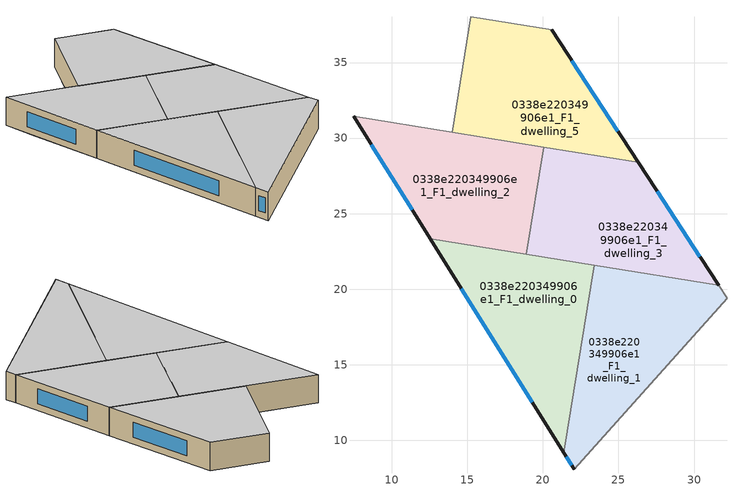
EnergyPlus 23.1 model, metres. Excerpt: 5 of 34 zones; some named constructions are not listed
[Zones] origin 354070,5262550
0338e220349906e1_F1_dwelling_0
 floor to 0338e220349906e1_F0_dwelling_9 (EU_floor_Construction): 23.39,21.58 22.97,18.95 17.72,15.05 13.59,21.66 15.26,22.9 z3
 floor to 0338e220349906e1_F0_dwelling_10 (EU_floor_Construction): 15.26,22.9 13.59,21.66 12.54,23.34 z3
 floor to 0338e220349906e1_F0_dwelling_8 (EU_floor_Construction): 22.97,18.95 21.39,9.19 17.72,15.05 z3
 wall outside (EU_wall_Construction): 12.53,23.34 21.39,9.19 z3:6
 wall to 0338e220349906e1_F1_dwelling_1 (EU_wall_Construction): 21.39,9.19 23.39,21.58 z3:6
 wall to 0338e220349906e1_F1_dwelling_2 (EU_wall_Construction): 18.91,22.31 12.53,23.34 z3:6
 wall to 0338e220349906e1_F1_dwelling_3 (EU_wall_Construction): 23.39,21.58 18.91,22.31 z3:6
 window (EU_Window_Construction): 14.61,20.02 19.31,12.51 z3.7:5.3
 ceiling to 0338e220349906e1_F2_dwelling_0 (EU_floor_Construction): 21.39,9.19 23.39,21.58 12.53,23.34 z6
0338e220349906e1_F1_dwelling_1
 floor to 0338e220349906e1_F0_dwelling_8 (EU_floor_Construction): 24.51,20.09 28.27,15.04 22.07,8.09 21.39,9.19 22.97,18.95 z3
 floor to 0338e220349906e1_F0_dwelling_4 (EU_floor_Construction): 31.63,20.25 32.18,19.42 28.27,15.04 23.41,21.58 z3
 floor to 0338e220349906e1_F0_dwelling_9 (EU_floor_Construction): 23.41,21.58 24.51,20.09 22.97,18.95 23.39,21.58 z3
 wall outside (EU_wall_Construction): 21.39,9.19 22.07,8.09 z3:6
 wall adiabatic (EU_wall_Construction): 22.07,8.09 32.18,19.42 31.63,20.25 z3:6
 wall to 0338e220349906e1_F1_dwelling_3 (EU_wall_Construction): 31.63,20.25 23.39,21.58 z3:6
 window (EU_Window_Construction): 21.55,8.93 21.91,8.35 z3.7:5.3
 ceiling to 0338e220349906e1_F2_dwelling_1 (EU_floor_Construction): 22.07,8.09 32.18,19.42 31.63,20.25 23.39,21.58 21.39,9.19 z6
0338e220349906e1_F1_dwelling_2
 floor to 0338e220349906e1_F0_dwelling_10 (EU_floor_Construction): 17.26,29.86 19.62,26.68 19.52,26.07 15.26,22.9 12.54,23.34 9.1,28.85 11.68,30.77 z3
 floor to 0338e220349906e1_F0_dwelling_11 (EU_floor_Construction): 11.68,30.77 9.1,28.85 7.47,31.45 z3
 floor to 0338e220349906e1_F0_dwelling_9 (EU_floor_Construction): 19.52,26.07 18.91,22.31 15.26,22.9 z3
 floor to 0338e220349906e1_F0_dwelling_5 (EU_floor_Construction): 20.06,29.41 19.62,26.68 17.26,29.86 z3
 wall outside (EU_wall_Construction): 7.47,31.45 12.53,23.34 z3:6
 wall to 0338e220349906e1_F1_dwelling_3 (EU_wall_Construction): 18.91,22.31 20.06,29.41 z3:6
 wall to 0338e220349906e1_F1_dwelling_4 (EU_wall_Construction): 14,30.39 7.47,31.45 z3:6
 wall to 0338e220349906e1_F1_dwelling_5 (EU_wall_Construction): 20.06,29.41 14,30.39 z3:6
 window (EU_Window_Construction): 8.66,29.55 11.35,25.25 z3.7:5.3
 ceiling to 0338e220349906e1_F2_dwelling_2 (EU_floor_Construction): 18.91,22.31 20.06,29.41 7.47,31.45 12.53,23.34 z6
0338e220349906e1_F1_dwelling_3
 floor to 0338e220349906e1_F0_dwelling_4 (EU_floor_Construction): 26.74,27.72 31.63,20.25 23.41,21.58 21.65,23.94 z3
 floor to 0338e220349906e1_F0_dwelling_5 (EU_floor_Construction): 26.3,28.39 26.74,27.72 21.65,23.94 19.62,26.68 20.06,29.41 z3
 floor to 0338e220349906e1_F0_dwelling_9 (EU_floor_Construction): 19.88,26.33 23.41,21.58 18.91,22.31 19.52,26.07 z3
 floor to 0338e220349906e1_F0_dwelling_10 (EU_floor_Construction): 19.62,26.68 19.88,26.33 19.52,26.07 z3
 wall outside (EU_wall_Construction): 31.63,20.25 26.3,28.39 z3:6
 wall to 0338e220349906e1_F1_dwelling_5 (EU_wall_Construction): 26.3,28.39 20.06,29.41 z3:6
 window (EU_Window_Construction): 30.38,22.16 27.56,26.48 z3.7:5.3
 ceiling to 0338e220349906e1_F2_dwelling_3 (EU_floor_Construction): 31.63,20.25 26.3,28.39 20.06,29.41 18.91,22.31 z6
0338e220349906e1_F1_dwelling_5
 floor to 0338e220349906e1_F0_dwelling_6 (EU_floor_Construction): 20.57,37.16 21.5,35.74 15.96,31.62 14.52,33.56 15.24,38.02 z3
 floor to 0338e220349906e1_F0_dwelling_11 (EU_floor_Construction): 14.52,33.56 14.84,33.11 14.39,32.78 z3
 floor adiabatic (EU_floor_Construction): 21.5,35.74 26.3,28.39 14,30.39 14.39,32.78 14.84,33.11 15.96,31.62 z3
 wall outside (EU_wall_Construction): 26.3,28.39 20.57,37.16 z3:6
 wall to 0338e220349906e1_F1_dwelling_4 (EU_wall_Construction): 15.24,38.03 14,30.39 z3:6
 wall to 0338e220349906e1_F1_dwelling_6 (EU_wall_Construction): 20.57,37.16 15.24,38.02 z3:6
 window (EU_Window_Construction): 24.96,30.45 21.92,35.1 z3.7:5.3
 ceiling to 0338e220349906e1_F2_dwelling_5 (EU_floor_Construction): 26.3,28.39 20.57,37.16 15.24,38.03 14,30.39 z6
[HVACTEMPLATE:THERMOSTAT] Constant Heating Setpoint=20; Constant Cooling Setpoint=50
EU_HeatOnly_0338e220349906e1_F0_dwelling_0; EU_HeatOnly_0338e220349906e1_F0_dwelling_1; EU_HeatOnly_0338e220349906e1_F0_dwelling_2; EU_HeatOnly_0338e220349906e1_F0_dwelling_3; EU_HeatOnly_0338e220349906e1_F0_dwelling_4; EU_HeatOnly_0338e220349906e1_F0_dwelling_5; EU_HeatOnly_0338e220349906e1_F0_dwelling_6; EU_HeatOnly_0338e220349906e1_F0_dwelling_7; EU_HeatOnly_0338e220349906e1_F0_dwelling_8; EU_HeatOnly_0338e220349906e1_F0_dwelling_9; EU_HeatOnly_0338e220349906e1_F0_dwelling_10; EU_HeatOnly_0338e220349906e1_F0_dwelling_11; EU_HeatOnly_0338e220349906e1_F1_dwelling_0; EU_HeatOnly_0338e220349906e1_F1_dwelling_1; EU_HeatOnly_0338e220349906e1_F1_dwelling_2; EU_HeatOnly_0338e220349906e1_F1_dwelling_3; EU_HeatOnly_0338e220349906e1_F1_dwelling_4; EU_HeatOnly_0338e220349906e1_F1_dwelling_5; EU_HeatOnly_0338e220349906e1_F1_dwelling_6; EU_HeatOnly_0338e220349906e1_F1_dwelling_7; EU_HeatOnly_0338e220349906e1_F1_dwelling_8; EU_HeatOnly_0338e220349906e1_F1_dwelling_9; EU_HeatOnly_0338e220349906e1_F1_dwelling_10; EU_HeatOnly_0338e220349906e1_F2_dwelling_0; EU_HeatOnly_0338e220349906e1_F2_dwelling_1; EU_HeatOnly_0338e220349906e1_F2_dwelling_2; EU_HeatOnly_0338e220349906e1_F2_dwelling_3; EU_HeatOnly_0338e220349906e1_F2_dwelling_4; EU_HeatOnly_0338e220349906e1_F2_dwelling_5; EU_HeatOnly_0338e220349906e1_F2_dwelling_6; EU_HeatOnly_0338e220349906e1_F2_dwelling_7; EU_HeatOnly_0338e220349906e1_F2_dwelling_8; EU_HeatOnly_0338e220349906e1_F2_dwelling_9; EU_HeatOnly_0338e220349906e1_F2_dwelling_10
[SCHEDULE:CONSTANT]
Name | Hourly Value
EU_AlwaysOn | 1
EU_CoolingOff | 0
[SCHEDULE:FILE] Column Number=1; Rows to Skip at Top=0; Number of Hours of Data=8760; Column Separator=Comma; Interpolate to Timestep=No; Minutes per Item=60; Adjust Schedule for Daylight Savings=Yes
Name | File
EU_Step8_GainSchedule_0338e220349906e1_F2_dwelling_6_f000 | ../../schedules/0338e220349906e1/0338e220349906e1_F2_dwelling_6_f000_gain.csv
EU_Step8_GainSchedule_0338e220349906e1_F2_dwelling_7_f000 | ../../schedules/0338e220349906e1/0338e220349906e1_F2_dwelling_7_f000_gain.csv
EU_Step8_GainSchedule_0338e220349906e1_F2_dwelling_8_f000 | ../../schedules/0338e220349906e1/0338e220349906e1_F2_dwelling_8_f000_gain.csv
EU_Step8_GainSchedule_0338e220349906e1_F2_dwelling_9_f000 | ../../schedules/0338e220349906e1/0338e220349906e1_F2_dwelling_9_f000_gain.csv
EU_Step8_GainSchedule_0338e220349906e1_F2_dwelling_10_f000 | ../../schedules/0338e220349906e1/0338e220349906e1_F2_dwelling_10_f000_gain.csv
